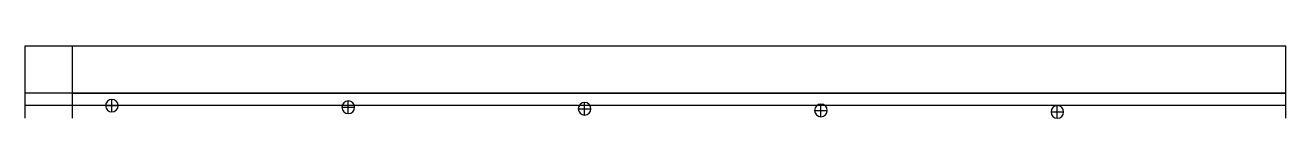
# Model space of a CAD drawing. Extents: x 0 to 800, y -46 to 0.
import ezdxf

# ---------------------------------------------------------------- set-up
doc = ezdxf.new("R2010")
doc.units = 0
doc.layers.get('0').update_dxf_attribs({"linetype": 'CONTINUOUS'})

msp = doc.modelspace()

# ---------------------------------------------------------------- linework, layer by layer
at = {"linetype": 'CONTINUOUS'}
for p, q in [((0, -46), (0, 0)), ((0, 0), (800, 0)), ((30, -46), (30, 0)), ((800, -46), (800, 0)), ((800, -30), (0, -30)), ((30, -30), (800, -30)), ((800, -38), (0, -38)), ((51, -38), (59, -38)), ((55, -42), (55, -34)), ((201, -39), (209, -39)), ((205, -43), (205, -35)), ((351, -40), (359, -40)), ((355, -44), (355, -36)), ((505, -45), (505, -37)), ((655, -46), (655, -38)), ((501, -41), (509, -41)), ((651, -42), (659, -42))]:
    msp.add_line(p, q, dxfattribs=at)
for centre, start, end in [((55, -38), 0, 180), ((55, -38), 180, 0), ((205, -39), 0, 180), ((205, -39), 180, 0), ((355, -40), 0, 180), ((355, -40), 180, 0), ((505, -41), 0, 180), ((655, -42), 0, 180), ((505, -41), 180, 0), ((655, -42), 180, 0)]:
    msp.add_arc(centre, 4, start, end, dxfattribs=at)

doc.saveas('drawing.dxf')
